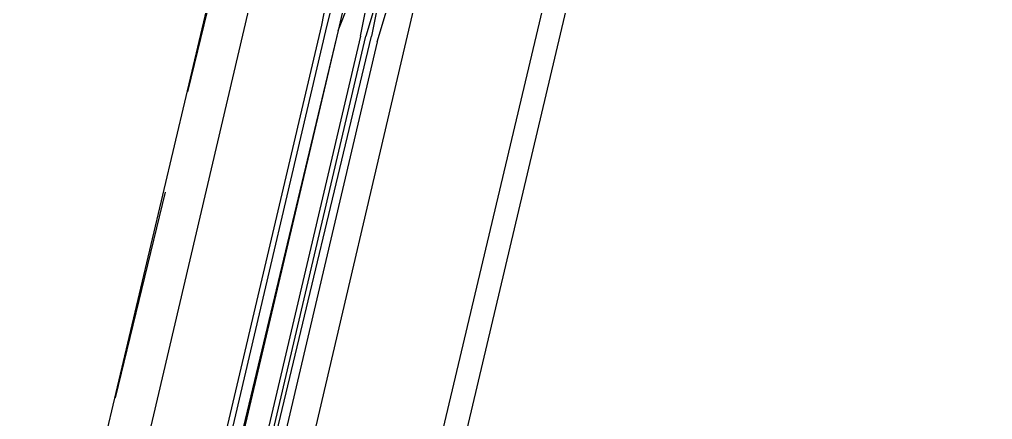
# Model space of a CAD drawing. Header units: feet. Extents: x -84 to 198, y -22 to 181.
# Drawn here: x 118.651 to 120.979, y 82.166 to 83.124 of the extents above; entities that cross this region are included whole.
import ezdxf

# ---------------------------------------------------------------- set-up
doc = ezdxf.new("R2010")
doc.units = ezdxf.units.FT
doc.layers.add('A-LINEA', color=7, linetype='CONTINUOUS')

msp = doc.modelspace()

# ---------------------------------------------------------------- linework, layer by layer
at = {"layer": 'A-LINEA'}
for p, q in [((121.84, 91.1111), (114.56, 60.2978)), ((117.56, 76.6311), (119.2, 83.5778)), ((119.1733, 83.4444), (119.0533, 82.9511)), ((119.5733, 83.0578), (119.6667, 83.4578)), ((118.32, 76.4578), (119.96, 83.3911)), ((119.3867, 83.1778), (119.3733, 83.1111)), ((119.4, 83.1644), (119.3867, 83.1111)), ((119.2, 83.1511), (118.5067, 80.1911)), ((119.3733, 83.1111), (118.68, 80.1511)), ((119.3867, 83.1111), (118.6933, 80.1511)), ((119.4133, 83.0978), (118.7067, 80.1378)), ((119.4133, 83.0978), (118.72, 80.1511)), ((118.88, 80.0978), (119.5733, 83.0578)), ((119, 82.7111), (118.88, 82.2178))]:
    msp.add_line(p, q, dxfattribs=at)
for points in [[(119.4533, 83.2711), (119.4133, 83.0978), (119.44, 83.1644), (119.4533, 83.1644), (119.4533, 83.1644)], [(119.4667, 83.0844), (119.4933, 83.2178), (119.5067, 83.2178), (119.52, 83.2178), (119.48, 83.0844)], [(119.5067, 83.0711), (119.5467, 83.2044), (119.5333, 83.2178), (119.52, 83.2178), (119.4933, 83.0844)], [(119.4667, 83.0844), (118.76, 80.0711), (118.7733, 80.0578), (118.7733, 80.0711), (119.48, 83.0844)], [(119.5067, 83.0711), (118.8, 80.0578), (118.7867, 80.0578), (118.7733, 80.0711), (119.4933, 83.0844)]]:
    msp.add_lwpolyline(points, dxfattribs=at)

doc.saveas('drawing.dxf')
